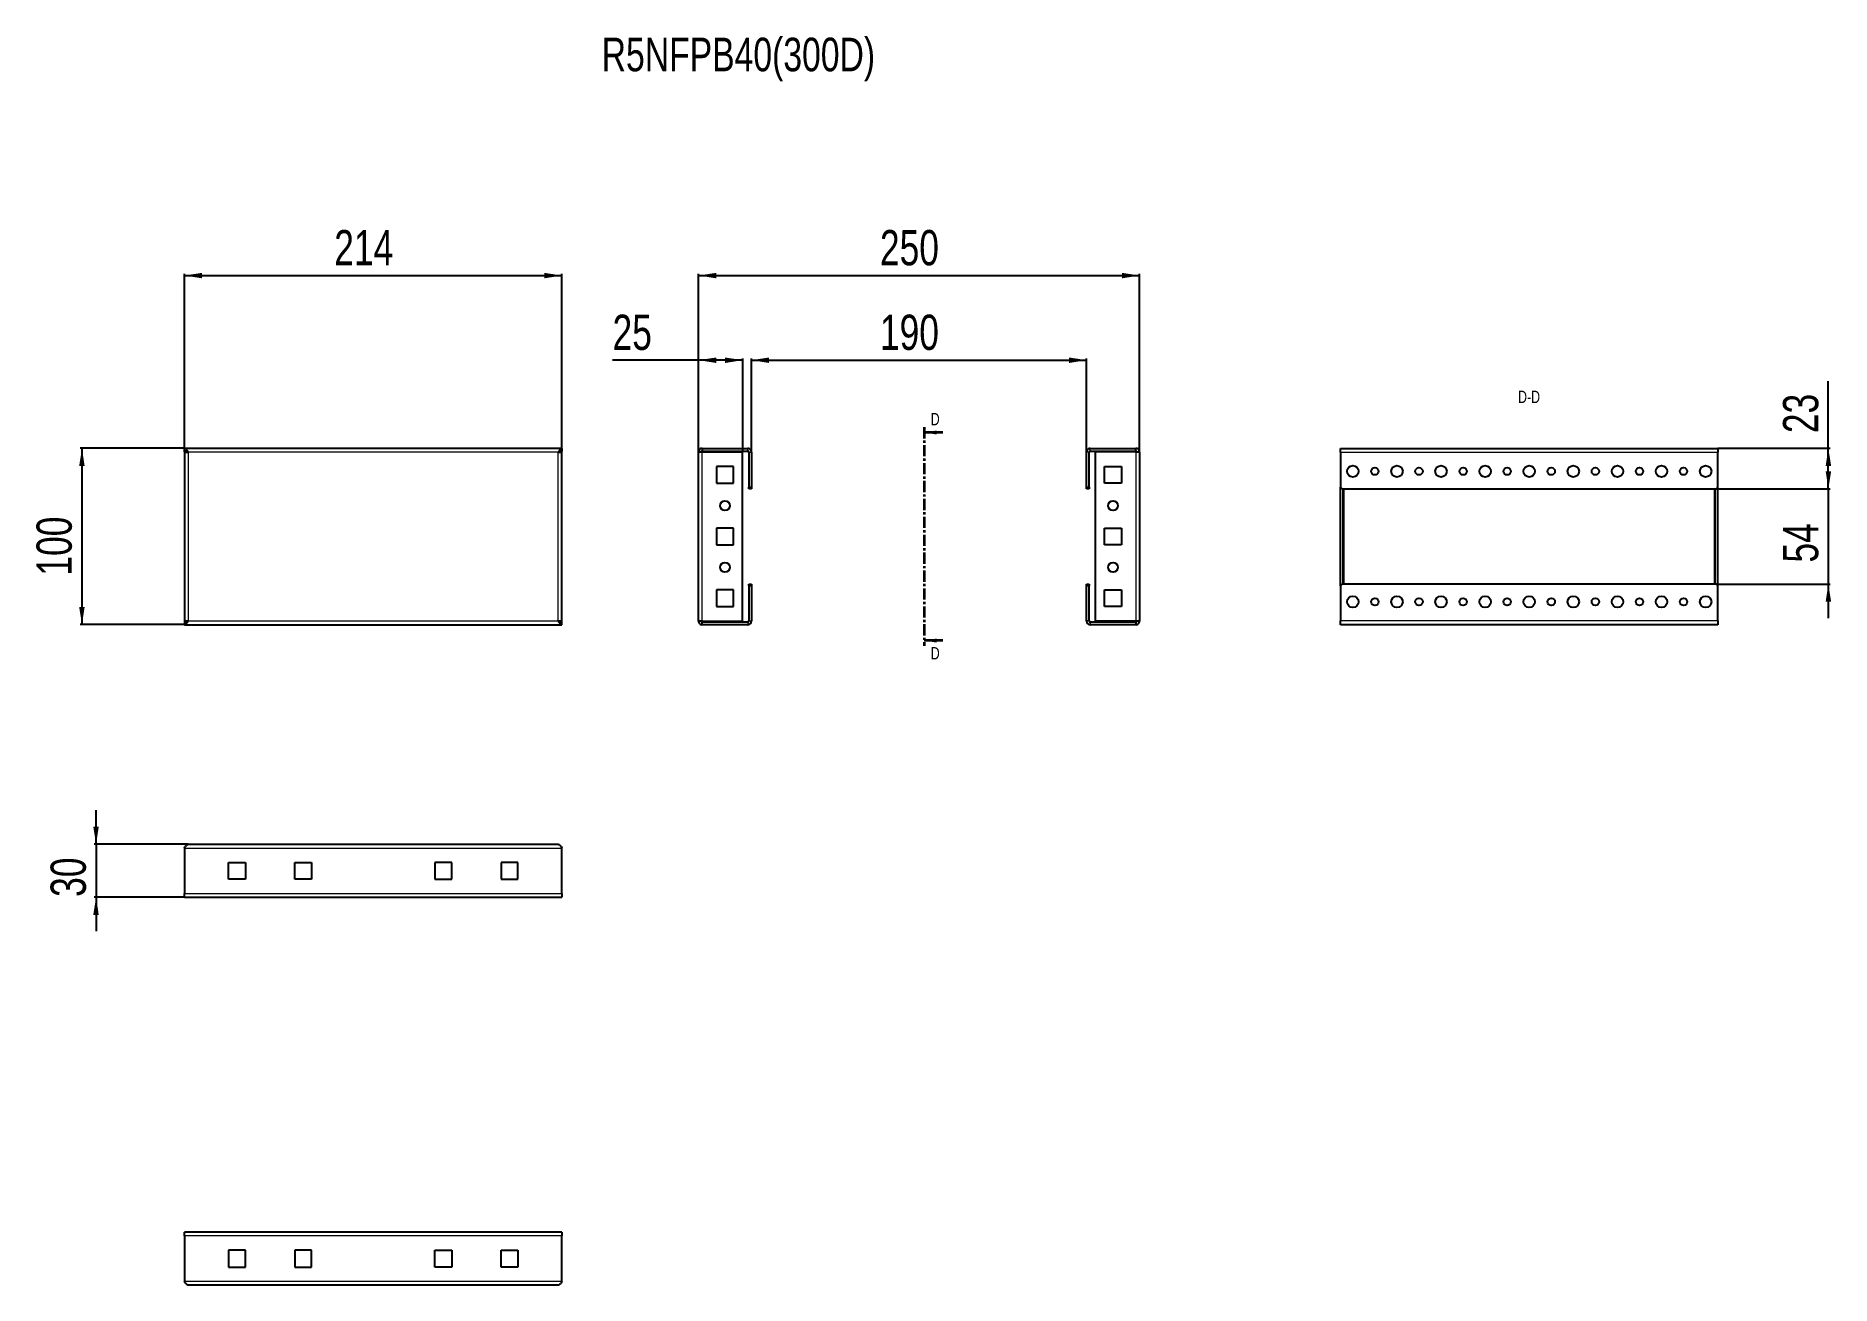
# Model space of a CAD drawing. Header units: millimetres. Extents: x -14 to 1004, y -142 to 566.
import ezdxf

# ---------------------------------------------------------------- set-up
doc = ezdxf.new("R2010")
doc.units = ezdxf.units.MM
doc.linetypes.add('CENTER', pattern=[10.16, 6.35, -1.27, 1.27, -1.27])
doc.layers.add('FORMAT', color=7, linetype='Continuous')
doc.styles.add('SLDTEXTSTYLE0', font='TXT', dxfattribs={"width": 0.75})
doc.dimstyles.new('SLDDIMSTYLE0', dxfattribs={"dimtxt": 20, "dimasz": 10, "dimexe": 0, "dimexo": 0.0625, "dimgap": 5, "dimtad": 2, "dimdec": 1, "dimrnd": 1e-09, "dimzin": 12, "dimdsep": 46, "dimtxsty": 'SLDTEXTSTYLE0', "dimsah": 1, "dimcen": 0.09, "dimadec": 0, "dimazin": 3, "dimtfac": 1, "dimtofl": 0, "dimtmove": 0, "dimatfit": 3, "dimfxl": 0, "dimfrac": 2, "dimtolj": 1, "dimtzin": 12, "dimarcsym": 0})
doc.dimstyles.new('SLDDIMSTYLE1', dxfattribs={"dimtxt": 20, "dimasz": 10, "dimexe": 0, "dimexo": 0.0625, "dimgap": 5, "dimtad": 2, "dimdec": 1, "dimrnd": 1e-09, "dimzin": 12, "dimdsep": 46, "dimtxsty": 'SLDTEXTSTYLE0', "dimsah": 1, "dimcen": 0.09, "dimadec": 0, "dimazin": 3, "dimtfac": 1, "dimtmove": 0, "dimatfit": 0, "dimfxl": 0, "dimfrac": 2, "dimtolj": 1, "dimtzin": 12, "dimarcsym": 0})

# ---------------------------------------------------------------- blocks, each defined once
blk = doc.blocks.new('_D')
at = {"layer": 'FORMAT'}
for p, q in [((70.2, 330.6), (70.2, 431.6)), ((70.2, 430.6), (284.2, 430.6)), ((284.2, 330.6), (284.2, 431.6))]:
    blk.add_line(p, q, dxfattribs=at)
for points in [[(70.2, 430.6), (80.2, 429), (80.2, 432.1)], [(284.2, 430.6), (274.2, 432.1), (274.2, 429)]]:
    blk.add_solid(points, dxfattribs=at)
at = {"layer": 'FORMAT', "insert": (155.1, 456.4), "char_height": 20, "attachment_point": 1, "style": 'SLDTEXTSTYLE0'}
blk.add_mtext('214', dxfattribs=at)
blk = doc.blocks.new('_D_1')
at = {"layer": 'FORMAT'}
for p, q in [((70.2, 332.6), (11.1, 332.6)), ((12.1, 332.6), (12.1, 232.6)), ((70.2, 232.6), (11.1, 232.6))]:
    blk.add_line(p, q, dxfattribs=at)
for points in [[(12.1, 332.6), (10.5, 322.6), (13.6, 322.6)], [(12.1, 232.6), (13.6, 242.6), (10.5, 242.6)]]:
    blk.add_solid(points, dxfattribs=at)
at = {"layer": 'FORMAT', "insert": (-13.7, 260.4), "char_height": 20, "attachment_point": 1, "rotation": 90, "style": 'SLDTEXTSTYLE0'}
blk.add_mtext('100', dxfattribs=at)
blk = doc.blocks.new('_D_2')
at = {"layer": 'FORMAT'}
for p, q in [((361.7, 330.5), (361.7, 431.6)), ((361.7, 430.6), (611.7, 430.6)), ((611.7, 330.5), (611.7, 431.6))]:
    blk.add_line(p, q, dxfattribs=at)
for points in [[(361.7, 430.6), (371.7, 429), (371.7, 432.1)], [(611.7, 430.6), (601.7, 432.1), (601.7, 429)]]:
    blk.add_solid(points, dxfattribs=at)
at = {"layer": 'FORMAT', "insert": (464.5, 456.4), "char_height": 20, "attachment_point": 1, "style": 'SLDTEXTSTYLE0'}
blk.add_mtext('250', dxfattribs=at)
blk = doc.blocks.new('_D_3')
at = {"layer": 'FORMAT'}
for p, q in [((391.7, 330.5), (391.7, 383.6)), ((391.7, 382.6), (581.7, 382.6)), ((581.7, 330.5), (581.7, 383.6))]:
    blk.add_line(p, q, dxfattribs=at)
for points in [[(391.7, 382.6), (401.7, 381), (401.7, 384.1)], [(581.7, 382.6), (571.7, 384.1), (571.7, 381)]]:
    blk.add_solid(points, dxfattribs=at)
at = {"layer": 'FORMAT', "insert": (464.5, 408.4), "char_height": 20, "attachment_point": 1, "style": 'SLDTEXTSTYLE0'}
blk.add_mtext('190', dxfattribs=at)
blk = doc.blocks.new('_D_4')
at = {"layer": 'FORMAT'}
for p, q in [((361.7, 382.6), (312.9, 382.6)), ((361.7, 330.5), (361.7, 383.6)), ((386.7, 382.6), (361.7, 382.6)), ((386.7, 330.6), (386.7, 383.6))]:
    blk.add_line(p, q, dxfattribs=at)
for points in [[(361.7, 382.6), (371.7, 381), (371.7, 384.1)], [(386.7, 382.6), (376.7, 384.1), (376.7, 381)]]:
    blk.add_solid(points, dxfattribs=at)
at = {"layer": 'FORMAT', "insert": (312.9, 408.4), "char_height": 20, "attachment_point": 1, "style": 'SLDTEXTSTYLE0'}
blk.add_mtext('25', dxfattribs=at)
blk = doc.blocks.new('_D_5')
at = {"layer": 'FORMAT'}
for p, q in [((20.1, 108), (20.1, 127.3)), ((72.3, 108), (19.1, 108)), ((20.1, 108), (20.1, 78)), ((70.2, 78), (19.1, 78)), ((20.1, 78), (20.1, 58.8))]:
    blk.add_line(p, q, dxfattribs=at)
for points in [[(20.1, 108), (21.6, 118), (18.5, 118)], [(20.1, 78), (18.5, 68), (21.6, 68)]]:
    blk.add_solid(points, dxfattribs=at)
at = {"layer": 'FORMAT', "insert": (-5.7, 78.2), "char_height": 20, "attachment_point": 1, "rotation": 90, "style": 'SLDTEXTSTYLE0'}
blk.add_mtext('30', dxfattribs=at)
blk = doc.blocks.new('_D_6')
at = {"layer": 'FORMAT'}
for p, q in [((1002.2, 309.6), (1002.2, 328.8)), ((938.6, 309.6), (1003.2, 309.6)), ((1002.2, 309.6), (1002.2, 255.6)), ((938.6, 255.6), (1003.2, 255.6)), ((1002.2, 255.6), (1002.2, 236.3))]:
    blk.add_line(p, q, dxfattribs=at)
for points in [[(1002.2, 309.6), (1003.8, 319.6), (1000.7, 319.6)], [(1002.2, 255.6), (1000.7, 245.6), (1003.8, 245.6)]]:
    blk.add_solid(points, dxfattribs=at)
at = {"layer": 'FORMAT', "insert": (976.5, 267.8), "char_height": 20, "attachment_point": 1, "rotation": 90, "style": 'SLDTEXTSTYLE0'}
blk.add_mtext('54', dxfattribs=at)
blk = doc.blocks.new('_D_7')
at = {"layer": 'FORMAT'}
for p, q in [((1002.2, 332.6), (1002.2, 370.7)), ((939.6, 332.6), (1003.2, 332.6)), ((1002.2, 309.6), (1002.2, 332.6)), ((938.6, 309.6), (1003.2, 309.6))]:
    blk.add_line(p, q, dxfattribs=at)
for points in [[(1002.2, 332.6), (1000.7, 322.6), (1003.8, 322.6)], [(1002.2, 309.6), (1003.8, 319.6), (1000.7, 319.6)]]:
    blk.add_solid(points, dxfattribs=at)
at = {"layer": 'FORMAT', "insert": (976.5, 341.2), "char_height": 20, "attachment_point": 1, "rotation": 90, "style": 'SLDTEXTSTYLE0'}
blk.add_mtext('23', dxfattribs=at)

msp = doc.modelspace()

# ---------------------------------------------------------------- linework, layer by layer
at = {"color": 7, "linetype": 'CENTER', "lineweight": 35}
msp.add_line((489.6, 344.57), (489.6, 220.56), dxfattribs=at)
at = {"color": 7, "linetype": 'Continuous', "lineweight": 35}
for p, q in [((500.24, 341.57), (489.6, 341.57)), ((500.24, 223.56), (489.6, 223.56))]:
    msp.add_line(p, q, dxfattribs=at)
at = {"color": 7, "linetype": 'Continuous', "lineweight": 25}
for p, q in [((70.22, 331.07), (70.22, 332.57)), ((284.22, 332.57), (70.22, 332.57)), ((70.22, 331.07), (70.22, 330.57)), ((70.22, 330.57), (70.22, 234.57)), ((70.22, 330.57), (71.72, 330.57)), ((284.22, 330.57), (282.72, 330.57)), ((284.22, 332.57), (284.22, 331.07)), ((284.22, 330.57), (284.22, 331.07)), ((284.22, 234.57), (284.22, 330.57)), ((361.66, 234.67), (361.66, 330.47)), ((363.76, 332.57), (363.76, 331.07)), ((363.76, 332.57), (389.56, 332.57)), ((363.76, 331.07), (389.56, 331.07)), ((363.76, 330.57), (386.66, 330.57)), ((386.66, 234.57), (386.66, 330.57)), ((390.16, 330.47), (390.16, 310.57)), ((391.66, 330.47), (391.66, 310.57)), ((581.66, 310.57), (581.66, 330.47)), ((583.16, 310.57), (583.16, 330.47)), ((583.76, 332.57), (609.56, 332.57)), ((583.76, 331.07), (609.56, 331.07)), ((586.66, 234.57), (586.66, 330.57)), ((609.56, 330.57), (586.66, 330.57)), ((609.56, 331.07), (609.56, 332.57)), ((611.66, 330.47), (611.66, 234.67)), ((725.63, 332.57), (939.63, 332.57)), ((725.63, 330.47), (725.63, 332.57)), ((725.63, 330.47), (725.63, 310.57)), ((939.63, 332.57), (939.63, 330.47)), ((939.63, 310.57), (939.63, 330.47)), ((371.91, 322.32), (371.91, 312.82)), ((381.41, 322.32), (371.91, 322.32)), ((381.41, 312.82), (381.41, 322.32)), ((591.91, 322.32), (601.41, 322.32)), ((591.91, 312.82), (591.91, 322.32)), ((601.41, 322.32), (601.41, 312.82)), ((371.91, 312.82), (381.41, 312.82)), ((390.16, 310.57), (391.66, 310.57)), ((390.16, 309.57), (390.16, 310.57)), ((391.66, 309.57), (390.16, 309.57)), ((391.66, 310.57), (391.66, 309.57)), ((581.66, 310.57), (583.16, 310.57)), ((581.66, 309.57), (581.66, 310.57)), ((583.16, 309.57), (581.66, 309.57)), ((583.16, 310.57), (583.16, 309.57)), ((601.41, 312.82), (591.91, 312.82)), ((725.63, 310.57), (726.63, 309.57)), ((725.63, 254.57), (725.63, 310.57)), ((726.63, 309.57), (938.63, 309.57)), ((727.13, 255.57), (727.13, 309.57)), ((938.13, 255.57), (938.13, 309.57)), ((938.63, 309.57), (939.63, 310.57)), ((939.63, 254.57), (939.63, 310.57)), ((371.91, 287.32), (371.91, 277.82)), ((381.41, 287.32), (371.91, 287.32)), ((381.41, 277.82), (381.41, 287.32)), ((591.91, 287.32), (601.41, 287.32)), ((591.91, 277.82), (591.91, 287.32)), ((601.41, 287.32), (601.41, 277.82)), ((371.91, 277.82), (381.41, 277.82)), ((601.41, 277.82), (591.91, 277.82)), ((390.16, 255.57), (391.66, 255.57)), ((390.16, 254.57), (390.16, 255.57)), ((391.66, 254.57), (390.16, 254.57)), ((390.16, 254.57), (390.16, 234.67)), ((391.66, 255.57), (391.66, 254.57)), ((391.66, 254.57), (391.66, 234.67)), ((581.66, 255.57), (583.16, 255.57)), ((581.66, 254.57), (581.66, 255.57)), ((581.66, 234.67), (581.66, 254.57)), ((583.16, 254.57), (581.66, 254.57)), ((583.16, 255.57), (583.16, 254.57)), ((583.16, 234.67), (583.16, 254.57)), ((726.63, 255.57), (725.63, 254.57)), ((725.63, 254.57), (725.63, 234.67)), ((938.63, 255.57), (726.63, 255.57)), ((939.63, 254.57), (938.63, 255.57)), ((939.63, 234.67), (939.63, 254.57)), ((381.41, 252.32), (371.91, 252.32)), ((371.91, 252.32), (371.91, 242.82)), ((381.41, 242.82), (381.41, 252.32)), ((591.91, 252.32), (601.41, 252.32)), ((591.91, 242.82), (591.91, 252.32)), ((601.41, 252.32), (601.41, 242.82)), ((71.72, 234.57), (70.22, 234.57)), ((70.22, 234.57), (70.22, 234.07)), ((282.72, 234.57), (284.22, 234.57)), ((284.22, 234.07), (284.22, 234.57)), ((363.76, 234.57), (386.66, 234.57)), ((371.91, 242.82), (381.41, 242.82)), ((609.56, 234.57), (586.66, 234.57)), ((601.41, 242.82), (591.91, 242.82)), ((725.63, 232.57), (725.63, 234.67)), ((939.63, 234.67), (939.63, 232.57)), ((70.22, 234.07), (70.22, 232.57)), ((70.22, 232.57), (284.22, 232.57)), ((284.22, 232.57), (284.22, 234.07)), ((363.76, 232.57), (363.76, 234.07)), ((389.56, 234.07), (363.76, 234.07)), ((389.56, 232.57), (363.76, 232.57)), ((609.56, 234.07), (583.76, 234.07)), ((609.56, 232.57), (583.76, 232.57)), ((609.56, 234.07), (609.56, 232.57)), ((939.63, 232.57), (725.63, 232.57)), ((70.22, 105.92), (70.22, 80.12)), ((72.32, 108.02), (282.12, 108.02)), ((284.22, 80.12), (284.22, 105.92)), ((95.22, 97.77), (104.72, 97.77)), ((95.22, 88.27), (95.22, 97.77)), ((104.72, 97.77), (104.72, 88.27)), ((132.72, 97.77), (142.22, 97.77)), ((132.72, 88.27), (132.72, 97.77)), ((142.22, 97.77), (142.22, 88.27)), ((221.72, 97.77), (212.22, 97.77)), ((212.22, 97.77), (212.22, 88.27)), ((221.72, 88.27), (221.72, 97.77)), ((249.72, 97.77), (249.72, 88.27)), ((259.22, 97.77), (249.72, 97.77)), ((259.22, 88.27), (259.22, 97.77)), ((104.72, 88.27), (95.22, 88.27)), ((142.22, 88.27), (132.72, 88.27)), ((212.22, 88.27), (221.72, 88.27)), ((249.72, 88.27), (259.22, 88.27)), ((70.22, 78.02), (70.22, 80.12)), ((70.22, 78.02), (284.22, 78.02)), ((284.22, 80.12), (284.22, 78.02)), ((70.22, -114.08), (70.22, -111.98)), ((284.22, -111.98), (70.22, -111.98)), ((70.22, -114.08), (70.22, -139.88)), ((284.22, -111.98), (284.22, -114.08)), ((284.22, -139.88), (284.22, -114.08)), ((104.72, -122.23), (95.22, -122.23)), ((95.22, -122.23), (95.22, -131.73)), ((95.22, -131.73), (104.72, -131.73)), ((104.72, -131.73), (104.72, -122.23)), ((142.22, -122.23), (132.72, -122.23)), ((132.72, -122.23), (132.72, -131.73)), ((132.72, -131.73), (142.22, -131.73)), ((142.22, -131.73), (142.22, -122.23)), ((212.22, -131.73), (212.22, -122.23)), ((212.22, -122.23), (221.72, -122.23)), ((221.72, -131.73), (212.22, -131.73)), ((221.72, -122.23), (221.72, -131.73)), ((249.72, -122.23), (259.22, -122.23)), ((249.72, -131.73), (249.72, -122.23)), ((259.22, -131.73), (249.72, -131.73)), ((259.22, -122.23), (259.22, -131.73)), ((282.12, -141.98), (72.32, -141.98))]:
    msp.add_line(p, q, dxfattribs=at)
at = {"color": 8, "linetype": 'Continuous', "lineweight": 18}
for p, q in [((282.12, 330.47), (72.32, 330.47)), ((72.32, 330.47), (72.32, 234.67)), ((282.12, 234.67), (282.12, 330.47)), ((363.76, 234.57), (363.76, 330.57)), ((389.56, 331.07), (389.56, 332.57)), ((390.16, 330.47), (391.66, 330.47)), ((583.16, 330.47), (581.66, 330.47)), ((583.76, 331.07), (583.76, 332.57)), ((609.56, 330.57), (609.56, 234.57)), ((725.63, 330.47), (939.63, 330.47)), ((727.73, 255.57), (727.73, 309.57)), ((937.53, 309.57), (937.53, 255.57)), ((72.32, 234.67), (282.12, 234.67)), ((390.16, 234.67), (391.66, 234.67)), ((583.16, 234.67), (581.66, 234.67)), ((939.63, 234.67), (725.63, 234.67)), ((389.56, 234.07), (389.56, 232.57)), ((583.76, 234.07), (583.76, 232.57)), ((70.22, 105.92), (284.22, 105.92)), ((70.22, 80.12), (284.22, 80.12)), ((284.22, -114.08), (70.22, -114.08)), ((284.22, -139.88), (70.22, -139.88))]:
    msp.add_line(p, q, dxfattribs=at)
at = {"color": 7, "linetype": 'Continuous', "lineweight": 25}
for centre, radius in [((732.63, 319.57), 3.25), ((745.13, 319.57), 2.1), ((757.63, 319.57), 3.25), ((770.13, 319.57), 2.1), ((782.63, 319.57), 3.25), ((795.13, 319.57), 2.1), ((807.63, 319.57), 3.25), ((820.13, 319.57), 2.1), ((832.63, 319.57), 3.25), ((845.13, 319.57), 2.1), ((857.63, 319.57), 3.25), ((870.13, 319.57), 2.1), ((882.63, 319.57), 3.25), ((895.13, 319.57), 2.1), ((907.63, 319.57), 3.25), ((920.13, 319.57), 2.1), ((932.63, 319.57), 3.25), ((376.66, 300.07), 2.75), ((596.66, 300.07), 2.75), ((376.66, 265.07), 2.75), ((596.66, 265.07), 2.75), ((732.63, 245.57), 3.25), ((745.13, 245.57), 2.1), ((757.63, 245.57), 3.25), ((770.13, 245.57), 2.1), ((782.63, 245.57), 3.25), ((795.13, 245.57), 2.1), ((807.63, 245.57), 3.25), ((820.13, 245.57), 2.1), ((832.63, 245.57), 3.25), ((845.13, 245.57), 2.1), ((857.63, 245.57), 3.25), ((870.13, 245.57), 2.1), ((882.63, 245.57), 3.25), ((895.13, 245.57), 2.1), ((907.63, 245.57), 3.25), ((920.13, 245.57), 2.1), ((932.63, 245.57), 3.25)]:
    msp.add_circle(centre, radius, dxfattribs=at)
for centre, radius, start, end in [((389.56, 330.47), 2.1, 0, 90), ((389.56, 330.47), 0.6, 0, 90), ((583.76, 330.47), 2.1, 90, 180), ((583.76, 330.47), 0.6, 90, 180), ((389.56, 234.67), 2.1, 270, 0), ((389.56, 234.67), 0.6, 270, 0), ((583.76, 234.67), 2.1, 180, 270), ((583.76, 234.67), 0.6, 180, 270)]:
    msp.add_arc(centre, radius, start, end, dxfattribs=at)
for points, knots in [([(72.32, 330.47), (72.14, 330.75), (71.78, 331.31), (71.25, 332.01), (70.73, 332.48), (70.38, 332.54), (70.22, 332.57)], [0, 0, 0, 0, 0.2547527, 0.5096447, 0.7645377, 1, 1, 1, 1]), ([(72.32, 330.47), (72.14, 330.55), (71.77, 330.71), (71.08, 330.98), (70.56, 331.03), (70.22, 331.07)], [0, 0, 0, 0, 0.2598775, 0.5197391, 1, 1, 1, 1]), ([(611.66, 330.47), (611.63, 330.75), (611.56, 331.31), (611.06, 332.01), (610.36, 332.48), (609.82, 332.54), (609.56, 332.57)], [0, 0, 0, 0, 0.2547527, 0.5096447, 0.7645377, 1, 1, 1, 1]), ([(610.16, 330.47), (610.15, 330.55), (610.13, 330.71), (609.94, 330.98), (609.71, 331.03), (609.56, 331.07)], [0, 0, 0, 0, 0.2598775, 0.5197391, 1, 1, 1, 1]), ([(282.12, 108.02), (282.3, 107.99), (282.65, 107.92), (283.19, 107.42), (283.71, 106.72), (284.06, 106.18), (284.22, 105.92)], [0, 0, 0, 0, 0.2547527, 0.5096447, 0.7645377, 1, 1, 1, 1]), ([(72.32, -141.98), (72.14, -141.95), (71.78, -141.88), (71.25, -141.38), (70.73, -140.68), (70.38, -140.14), (70.22, -139.88)], [0, 0, 0, 0, 0.2547527, 0.5096447, 0.7645377, 1, 1, 1, 1])]:
    msp.add_open_spline(points, degree=3, knots=knots, dxfattribs=at)
for points in [[(70.22, 330.57), (70.25, 330.56), (70.31, 330.54), (70.8, 330.52), (71.49, 330.49), (72.04, 330.47), (72.32, 330.47)], [(284.22, 332.57), (284.04, 332.53), (283.69, 332.47), (283.17, 331.99), (282.64, 331.29), (282.29, 330.74), (282.12, 330.47)], [(284.22, 331.07), (283.87, 331.03), (283.17, 330.95), (282.47, 330.63), (282.12, 330.47)], [(282.12, 330.47), (282.39, 330.47), (282.95, 330.49), (283.64, 330.52), (284.13, 330.54), (284.19, 330.56), (284.22, 330.57)], [(363.76, 332.57), (363.49, 332.53), (362.94, 332.47), (362.24, 331.99), (361.76, 331.29), (361.69, 330.74), (361.66, 330.47)], [(361.66, 330.47), (361.69, 330.47), (361.76, 330.49), (362.24, 330.52), (362.94, 330.54), (363.49, 330.56), (363.76, 330.57)], [(363.76, 331.07), (363.6, 331.03), (363.27, 330.95), (363.2, 330.63), (363.16, 330.47)], [(609.56, 330.57), (609.84, 330.56), (610.39, 330.54), (611.08, 330.52), (611.57, 330.49), (611.63, 330.47), (611.66, 330.47)], [(70.22, 232.57), (70.39, 232.6), (70.74, 232.66), (71.27, 233.15), (71.79, 233.84), (72.14, 234.39), (72.32, 234.67)], [(72.32, 234.67), (72.04, 234.66), (71.49, 234.64), (70.8, 234.62), (70.31, 234.59), (70.25, 234.57), (70.22, 234.57)], [(70.22, 234.07), (70.57, 234.1), (71.27, 234.18), (71.97, 234.5), (72.32, 234.67)], [(282.12, 234.67), (282.29, 234.39), (282.64, 233.84), (283.17, 233.15), (283.69, 232.66), (284.04, 232.6), (284.22, 232.57)], [(282.12, 234.67), (282.47, 234.5), (283.17, 234.18), (283.87, 234.1), (284.22, 234.07)], [(284.22, 234.57), (284.19, 234.57), (284.13, 234.59), (283.64, 234.62), (282.95, 234.64), (282.39, 234.66), (282.12, 234.67)], [(363.76, 234.57), (363.49, 234.57), (362.94, 234.59), (362.24, 234.62), (361.76, 234.64), (361.69, 234.66), (361.66, 234.67)], [(361.66, 234.67), (361.69, 234.39), (361.76, 233.84), (362.24, 233.15), (362.94, 232.66), (363.49, 232.6), (363.76, 232.57)], [(363.16, 234.67), (363.2, 234.5), (363.27, 234.18), (363.6, 234.1), (363.76, 234.07)], [(611.66, 234.67), (611.63, 234.66), (611.57, 234.64), (611.08, 234.62), (610.39, 234.59), (609.84, 234.57), (609.56, 234.57)], [(609.56, 234.07), (609.72, 234.1), (610.05, 234.18), (610.12, 234.5), (610.16, 234.67)], [(609.56, 232.57), (609.84, 232.6), (610.39, 232.66), (611.08, 233.15), (611.57, 233.84), (611.63, 234.39), (611.66, 234.67)], [(70.22, 105.92), (70.39, 106.19), (70.74, 106.75), (71.27, 107.44), (71.79, 107.92), (72.14, 107.99), (72.32, 108.02)], [(284.22, -139.88), (284.04, -140.16), (283.69, -140.71), (283.17, -141.4), (282.64, -141.89), (282.29, -141.95), (282.12, -141.98)]]:
    msp.add_open_spline(points, degree=3, dxfattribs=at)
at = {"color": 7, "linetype": 'Continuous', "lineweight": 35}
for points in [[(489.6, 341.57), (496.6, 340.45), (496.6, 342.69)], [(489.6, 223.56), (496.6, 222.44), (496.6, 224.68)]]:
    msp.add_solid(points, dxfattribs=at)

# ---------------------------------------------------------------- texts
at = {"color": 7, "linetype": 'Continuous', "char_height": 7, "attachment_point": 1, "style": 'SLDTEXTSTYLE0'}
for insert in [(493.3, 352.67), (493.3, 219.86)]:
    msp.add_mtext('D', dxfattribs=dict(at, insert=insert))
at = {"layer": 'FORMAT', "style": 'SLDTEXTSTYLE0'}
for s, insert, char_height, attachment_point in [('R5NFPB40(300D)', (306.74, 565.48), 19.05, 1), ('D-D', (832.53, 365.26), 7, 2)]:
    msp.add_mtext(s, dxfattribs=dict(at, insert=insert, char_height=char_height, attachment_point=attachment_point))

# ---------------------------------------------------------------- dimensions: what is measured, and where the dimension line sits
at = {"layer": 'FORMAT'}
for base, p1, p2, picture, middle in [((284.22, 430.57), (70.22, 330.57), (284.22, 330.57), '_D', (177.22, 430.57)), ((611.66, 430.57), (361.66, 330.47), (611.66, 330.47), '_D_2', (486.66, 430.57)), ((361.66, 382.57), (386.66, 330.57), (361.66, 330.47), '_D_4', (327.66, 382.57)), ((581.66, 382.57), (391.66, 330.47), (581.66, 330.47), '_D_3', (486.66, 382.57))]:
    dim = msp.add_linear_dim(base=base, p1=p1, p2=p2, dimstyle='SLDDIMSTYLE0', dxfattribs=at)
    dim.commit()
    dim.dimension.update_dxf_attribs({"geometry": picture, "text_midpoint": middle, "dimtype": 160})
for base, p1, p2, dimstyle, picture, middle in [((1002.23, 332.57), (938.63, 309.57), (939.63, 332.57), 'SLDDIMSTYLE0', '_D_7', (1002.23, 355.95)), ((12.05, 232.57), (70.22, 332.57), (70.22, 232.57), 'SLDDIMSTYLE0', '_D_1', (12.05, 282.57)), ((1002.23, 255.57), (938.63, 309.57), (938.63, 255.57), 'SLDDIMSTYLE1', '_D_6', (1002.23, 282.57)), ((20.05, 78.02), (72.32, 108.02), (70.22, 78.02), 'SLDDIMSTYLE1', '_D_5', (20.05, 93.02))]:
    dim = msp.add_linear_dim(base=base, p1=p1, p2=p2, angle=90, dimstyle=dimstyle, dxfattribs=at)
    dim.commit()
    dim.dimension.update_dxf_attribs({"geometry": picture, "text_midpoint": middle, "dimtype": 160})

doc.saveas('drawing.dxf')
